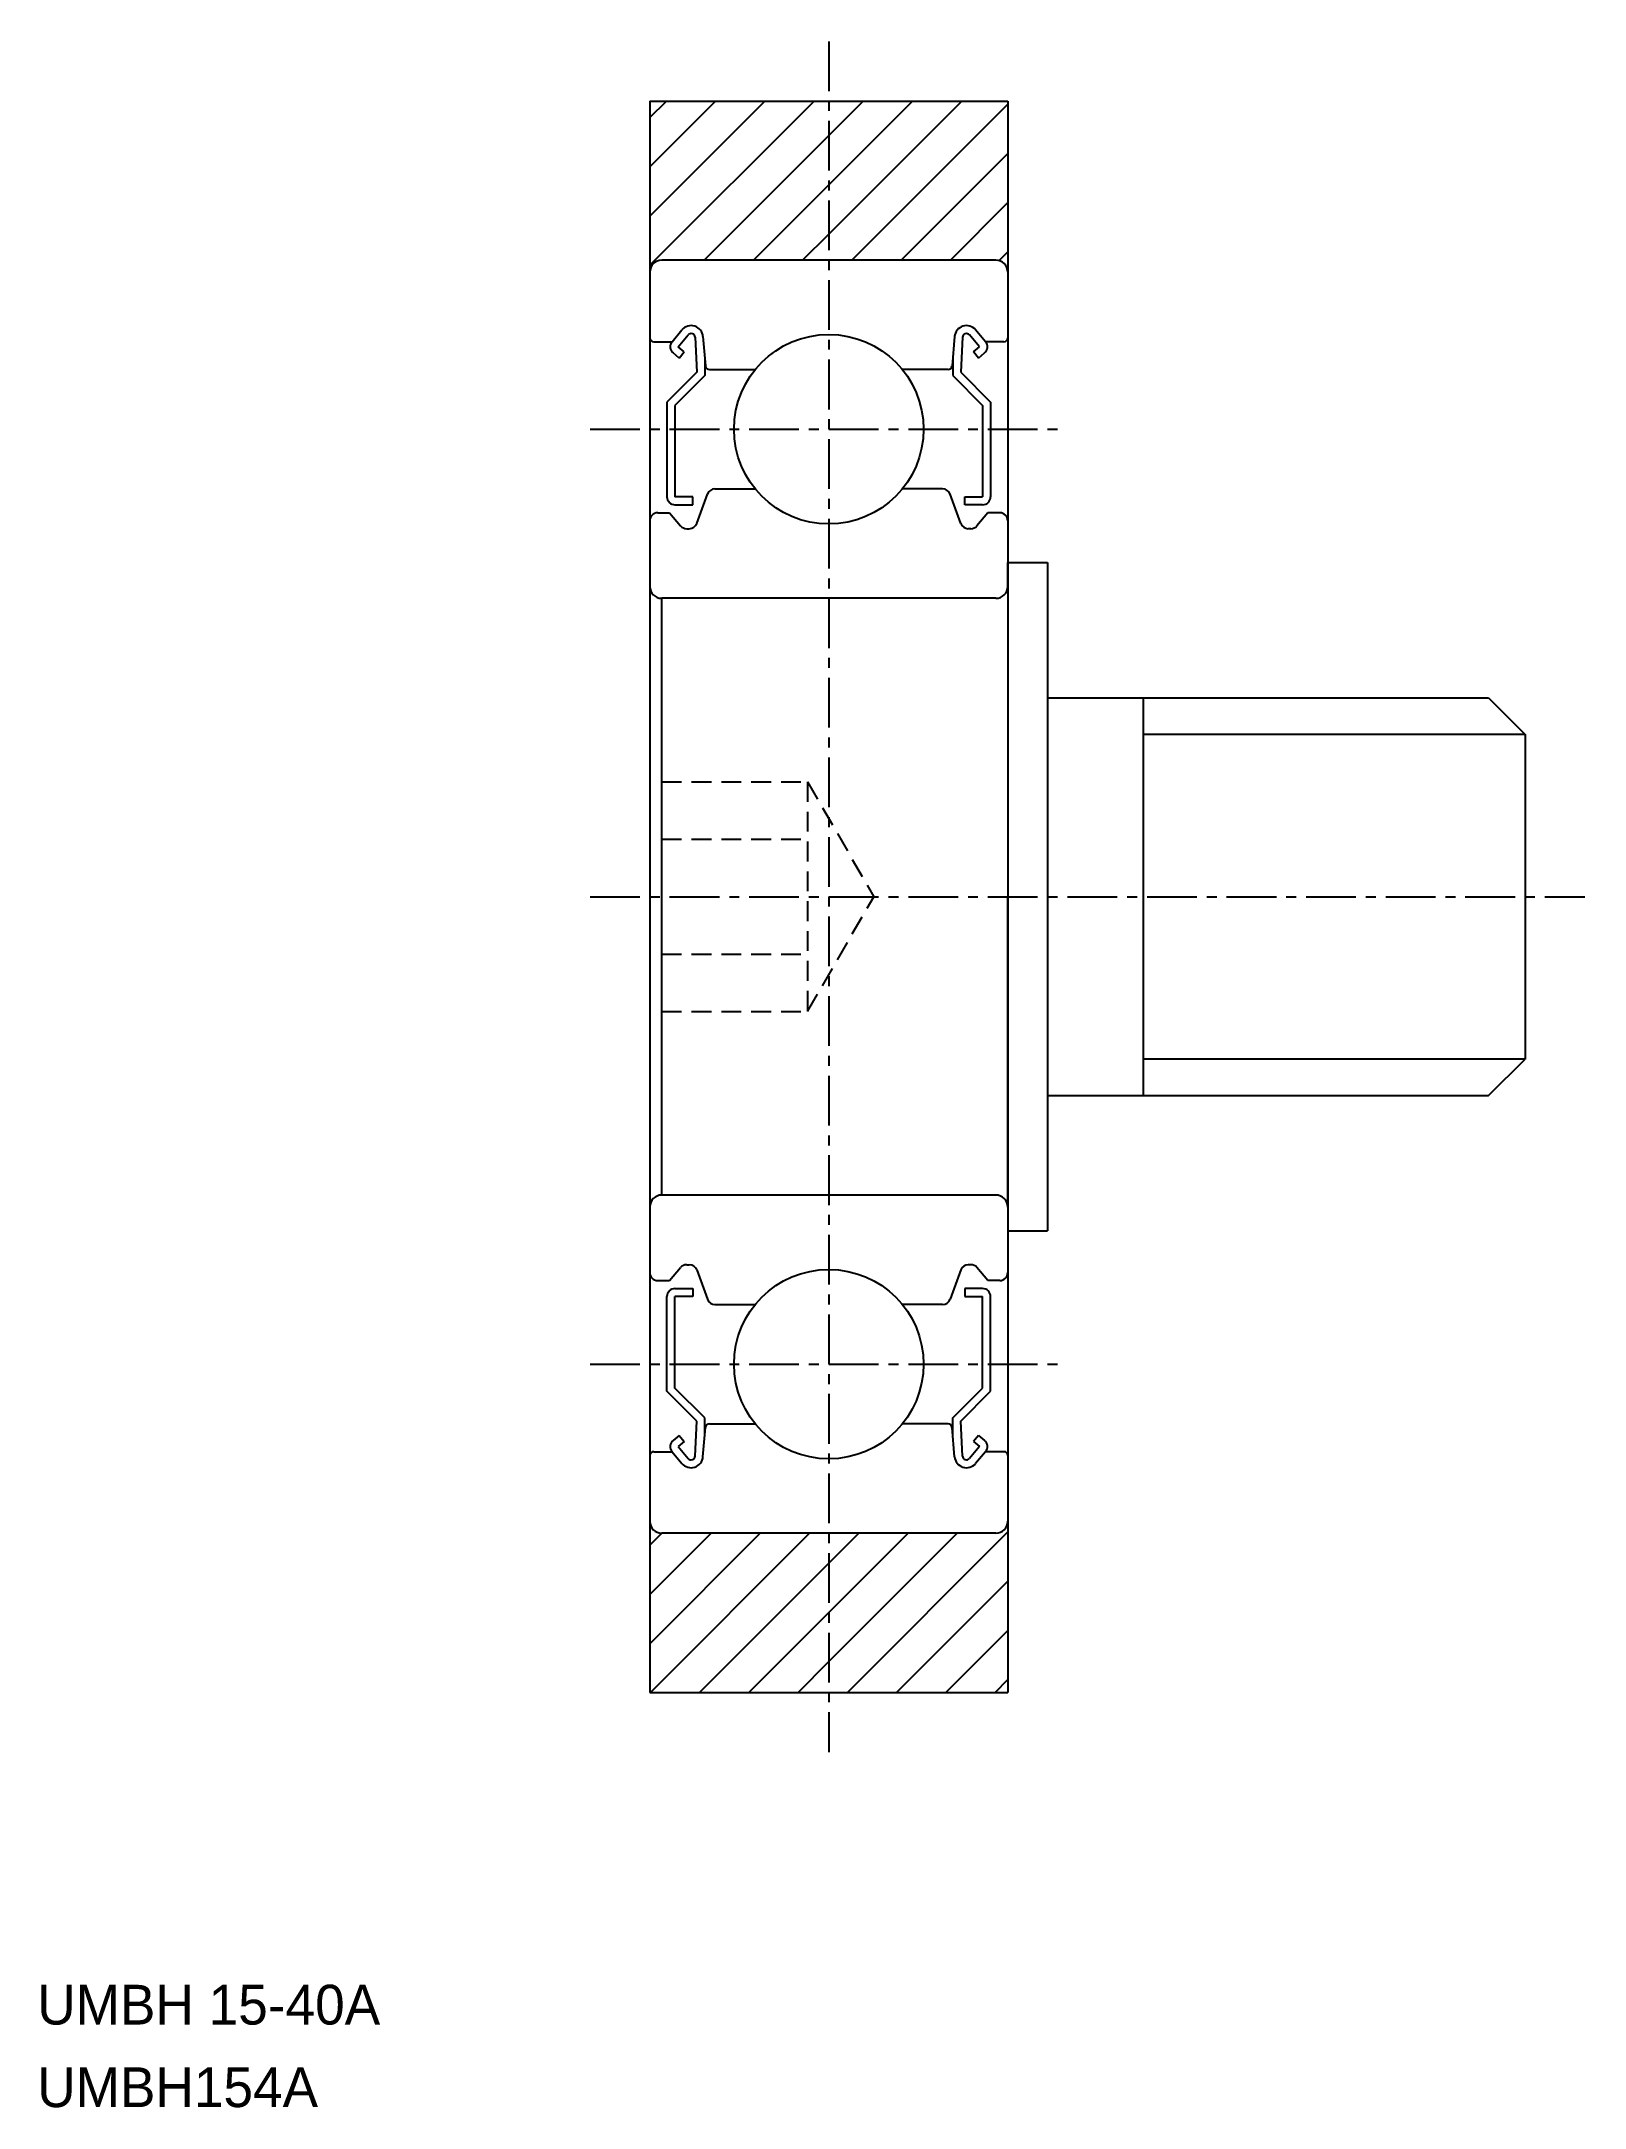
# Model space of a CAD drawing. Extents: x 31.8 to 70.6, y -15.6 to 36.3.
import ezdxf

# ---------------------------------------------------------------- set-up
doc = ezdxf.new("R2010")
doc.units = 0
doc.linetypes.add('CENTER', pattern=[2, 1.25, -0.25, 0.25, -0.25])
doc.linetypes.add('DASHED', pattern=[0.75, 0.5, -0.25])
doc.layers.get('0').update_dxf_attribs({"linetype": 'CONTINUOUS'})
doc.layers.add('CENTER', color=1, linetype='CENTER')

# ---------------------------------------------------------------- blocks, each defined once
blk = doc.blocks.new('*X2')
at = {"color": 0, "linetype": 'CONTINUOUS'}
for p, q in [((47.142, 30.665), (51.272, 34.795)), ((47.142, 31.902), (50.035, 34.795)), ((47.142, 33.139), (48.798, 34.795)), ((47.142, 34.377), (47.56, 34.795)), ((51.642, 31.452), (54.985, 34.795)), ((51.642, 32.69), (53.747, 34.795)), ((51.642, 33.927), (52.51, 34.795)), ((52.222, 30.795), (56.142, 34.715)), ((48.51, 30.795), (51.642, 33.927)), ((53.46, 30.795), (56.142, 33.477)), ((49.747, 30.795), (51.642, 32.69)), ((54.697, 30.795), (56.142, 32.24)), ((50.985, 30.795), (51.642, 31.452)), ((55.923, 30.784), (56.142, 31.002)), ((47.142, -3.984), (49.921, -1.205)), ((47.142, -2.746), (48.683, -1.205)), ((47.142, -1.509), (47.446, -1.205)), ((47.158, -5.205), (51.158, -1.205)), ((51.642, -4.433), (54.87, -1.205)), ((51.642, -3.196), (53.633, -1.205)), ((51.642, -1.959), (52.396, -1.205)), ((52.108, -5.205), (56.142, -1.171)), ((48.396, -5.205), (51.642, -1.959)), ((53.345, -5.205), (56.142, -2.408)), ((49.633, -5.205), (51.642, -3.196)), ((54.583, -5.205), (56.142, -3.646)), ((50.87, -5.205), (51.642, -4.433)), ((55.82, -5.205), (56.142, -4.883))]:
    blk.add_line(p, q, dxfattribs=at)

msp = doc.modelspace()

# ---------------------------------------------------------------- linework, layer by layer
for p, q in [((47.142, 34.795), (47.142, -5.205)), ((56.142, 34.795), (56.142, -5.205)), ((51.642, 30.795), (47.442, 30.795)), ((55.842, 30.795), (51.642, 30.795)), ((47.142, 30.595), (47.142, 30.595)), ((47.242, 28.745), (47.702, 28.745)), ((47.702, 28.745), (47.951, 29.043)), ((47.855, 28.616), (48.105, 28.915)), ((48.008, 28.488), (47.855, 28.616)), ((48.282, 28.855), (48.325, 27.978)), ((48.48, 28.876), (48.545, 28.137)), ((54.803, 28.876), (54.739, 28.137)), ((55.002, 28.855), (54.959, 27.978)), ((55.429, 28.616), (55.178, 28.915)), ((55.276, 28.488), (55.429, 28.616)), ((55.582, 28.745), (55.332, 29.043)), ((56.042, 28.745), (55.582, 28.745)), ((47.88, 28.335), (47.727, 28.463)), ((47.88, 28.335), (48.008, 28.488)), ((48.525, 28.365), (48.525, 27.895)), ((54.759, 28.365), (54.759, 27.895)), ((55.404, 28.335), (55.276, 28.488)), ((55.404, 28.335), (55.557, 28.463)), ((48.325, 27.978), (47.575, 27.228)), ((48.525, 27.895), (47.775, 27.145)), ((48.644, 28.045), (49.792, 28.045)), ((54.639, 28.045), (53.491, 28.045)), ((54.759, 27.895), (55.509, 27.145)), ((54.959, 27.978), (55.709, 27.228)), ((47.575, 27.228), (47.575, 24.845)), ((47.775, 27.145), (47.775, 24.845)), ((55.509, 27.145), (55.509, 24.845)), ((55.709, 27.228), (55.709, 24.845)), ((48.78, 25.045), (49.792, 25.045)), ((54.504, 25.045), (53.491, 25.045)), ((47.342, 24.445), (47.642, 24.445)), ((47.642, 24.445), (47.917, 24.117)), ((48.225, 24.845), (47.775, 24.845)), ((47.775, 24.645), (48.225, 24.645)), ((48.225, 24.645), (48.225, 24.845)), ((48.324, 24.177), (48.592, 24.914)), ((54.96, 24.177), (54.692, 24.914)), ((55.059, 24.645), (55.059, 24.845)), ((55.059, 24.845), (55.509, 24.845)), ((55.509, 24.645), (55.059, 24.645)), ((55.642, 24.445), (55.366, 24.117)), ((55.942, 24.445), (55.642, 24.445)), ((48.071, 24.045), (48.136, 24.045)), ((55.213, 24.045), (55.148, 24.045)), ((56.142, 22.595), (56.142, 23.195)), ((56.142, 23.195), (57.142, 23.195)), ((57.142, 23.195), (57.142, 6.395)), ((47.142, 22.495), (47.142, 22.495)), ((56.142, 22.595), (56.142, 14.795)), ((47.442, 7.295), (47.442, 22.295)), ((55.842, 22.295), (47.442, 22.295)), ((57.142, 19.795), (68.222, 19.795)), ((59.542, 19.795), (59.542, 9.795)), ((68.222, 19.795), (69.142, 18.875)), ((69.142, 18.875), (69.142, 10.715)), ((56.142, 6.995), (56.142, 14.795)), ((68.222, 9.795), (69.142, 10.715)), ((57.142, 9.795), (68.222, 9.795)), ((55.842, 7.295), (47.442, 7.295)), ((56.142, 6.995), (56.142, 6.395)), ((56.142, 6.395), (57.142, 6.395)), ((47.642, 5.145), (47.917, 5.474)), ((48.071, 5.545), (48.136, 5.545)), ((48.324, 5.414), (48.592, 4.677)), ((54.96, 5.414), (54.692, 4.677)), ((55.213, 5.545), (55.148, 5.545)), ((55.642, 5.145), (55.366, 5.474)), ((47.342, 5.145), (47.642, 5.145)), ((47.575, 2.362), (47.575, 4.745)), ((47.775, 4.945), (48.225, 4.945)), ((48.225, 4.745), (47.775, 4.745)), ((47.775, 2.445), (47.775, 4.745)), ((48.225, 4.945), (48.225, 4.745)), ((55.509, 4.945), (55.059, 4.945)), ((55.059, 4.945), (55.059, 4.745)), ((55.059, 4.745), (55.509, 4.745)), ((55.509, 2.445), (55.509, 4.745)), ((55.942, 5.145), (55.642, 5.145)), ((55.709, 2.362), (55.709, 4.745)), ((48.78, 4.545), (49.792, 4.545)), ((54.504, 4.545), (53.491, 4.545)), ((48.325, 1.612), (47.575, 2.362)), ((48.525, 1.695), (47.775, 2.445)), ((54.759, 1.695), (55.509, 2.445)), ((54.959, 1.612), (55.709, 2.362)), ((48.282, 0.735), (48.325, 1.612)), ((48.525, 1.225), (48.525, 1.695)), ((54.759, 1.225), (54.759, 1.695)), ((55.002, 0.735), (54.959, 1.612)), ((47.88, 1.255), (47.727, 1.127)), ((48.008, 1.102), (47.855, 0.974)), ((47.88, 1.255), (48.008, 1.102)), ((48.48, 0.715), (48.545, 1.454)), ((48.644, 1.545), (49.792, 1.545)), ((54.639, 1.545), (53.491, 1.545)), ((54.803, 0.715), (54.739, 1.454)), ((55.404, 1.255), (55.276, 1.102)), ((55.276, 1.102), (55.429, 0.974)), ((55.404, 1.255), (55.557, 1.127)), ((47.242, 0.845), (47.702, 0.845)), ((47.702, 0.845), (47.951, 0.548)), ((47.855, 0.974), (48.105, 0.676)), ((55.429, 0.974), (55.178, 0.676)), ((55.582, 0.845), (55.332, 0.548)), ((56.042, 0.845), (55.582, 0.845)), ((55.842, -1.205), (47.442, -1.205)), ((51.642, -1.205), (47.442, -1.205))]:
    msp.add_line(p, q)
at = {"color": 7, "linetype": 'CONTINUOUS'}
for p, q in [((47.142, 34.795), (56.142, 34.795)), ((47.142, -5.205), (56.142, -5.205))]:
    msp.add_line(p, q, dxfattribs=at)
at = {"color": 3}
for p, q in [((69.142, 18.875), (59.542, 18.875)), ((69.142, 10.715), (59.542, 10.715))]:
    msp.add_line(p, q, dxfattribs=at)
at = {"color": 3, "linetype": 'DASHED'}
for p, q in [((47.442, 17.682), (51.108, 17.682)), ((51.108, 17.682), (52.775, 14.795)), ((51.108, 17.682), (51.108, 11.909)), ((47.442, 16.239), (51.108, 16.239)), ((51.108, 11.909), (52.775, 14.795)), ((47.442, 13.352), (51.108, 13.352)), ((47.442, 11.909), (51.108, 11.909))]:
    msp.add_line(p, q, dxfattribs=at)
for centre in [(51.642, 26.545), (51.642, 3.045)]:
    msp.add_circle(centre, 2.381)
for centre, radius, start, end in [((47.442, 30.495), 0.3, 90, 180), ((55.842, 30.495), 0.3, 0, 90), ((48.181, 28.85), 0.3, 4.9968, 140.0002), ((55.102, 28.85), 0.3, 39.9998, 175.0032), ((47.242, 28.845), 0.1, 180, 270), ((47.855, 28.617), 0.2, 140.0002, 230.0848), ((48.182, 28.85), 0.1, 2.8198, 140.0033), ((55.102, 28.85), 0.1, 39.9967, 177.1802), ((55.429, 28.617), 0.2, 309.9152, 39.9998), ((56.042, 28.845), 0.1, 270, 0), ((48.644, 28.145), 0.1, 184.9968, 269.9995), ((54.639, 28.145), 0.1, 270.0005, 355.0032), ((48.78, 24.845), 0.2, 90, 159.9919), ((54.504, 24.845), 0.2, 20.0081, 90), ((47.342, 24.245), 0.2, 90, 180), ((47.775, 24.845), 0.2, 180, 270), ((55.509, 24.845), 0.2, 270, 0), ((55.942, 24.245), 0.2, 0, 90), ((48.071, 24.245), 0.2, 219.9962, 270), ((48.136, 24.245), 0.2, 270, 339.9919), ((55.148, 24.245), 0.2, 200.0081, 270), ((55.213, 24.245), 0.2, 270, 320.0038), ((47.442, 22.595), 0.3, 180, 270), ((55.842, 22.595), 0.3, 270, 0), ((47.442, 6.995), 0.3, 90, 180), ((55.842, 6.995), 0.3, 0, 90), ((47.342, 5.345), 0.2, 180, 270), ((48.071, 5.345), 0.2, 90, 140.0038), ((48.136, 5.345), 0.2, 20.0081, 90), ((55.148, 5.345), 0.2, 90, 159.9919), ((55.213, 5.345), 0.2, 39.9962, 90), ((55.942, 5.345), 0.2, 270, 0), ((47.775, 4.745), 0.2, 90, 180), ((48.78, 4.745), 0.2, 200.0081, 270), ((54.504, 4.745), 0.2, 270, 339.9919), ((55.509, 4.745), 0.2, 0, 90), ((47.855, 0.974), 0.2, 129.9152, 219.9998), ((48.644, 1.445), 0.1, 90.0005, 175.0032), ((54.639, 1.445), 0.1, 4.9968, 89.9995), ((55.429, 0.974), 0.2, 320.0002, 50.0848), ((47.242, 0.745), 0.1, 90, 180), ((48.181, 0.741), 0.3, 219.9998, 355.0032), ((48.182, 0.74), 0.1, 219.9967, 357.1802), ((55.102, 0.741), 0.3, 184.9968, 320.0002), ((55.102, 0.74), 0.1, 182.8198, 320.0033), ((56.042, 0.745), 0.1, 0, 90), ((47.442, -0.905), 0.3, 180, 270), ((55.842, -0.905), 0.3, 270, 0)]:
    msp.add_arc(centre, radius, start, end)
at = {"layer": 'CENTER', "color": 1, "linetype": 'CENTER'}
for p, q in [((51.642, 36.295), (51.642, -6.705)), ((45.642, 26.545), (57.642, 26.545)), ((45.642, 3.045), (57.642, 3.045))]:
    msp.add_line(p, q, dxfattribs=at)
at = {"layer": 'CENTER'}
msp.add_line((45.642, 14.795), (70.642, 14.795), dxfattribs=at)

# ---------------------------------------------------------------- block references
at = {"color": 3, "linetype": 'CONTINUOUS'}
msp.add_blockref('*X2', (0, 0), dxfattribs=at)

# ---------------------------------------------------------------- texts
at = {"color": 7, "linetype": 'CONTINUOUS'}
for s, p in [('UMBH 15-40A', (31.745, -13.555)), ('UMBH154A', (31.745, -15.63))]:
    msp.add_text(s, height=1, dxfattribs=at).set_placement(p)

doc.saveas('drawing.dxf')
